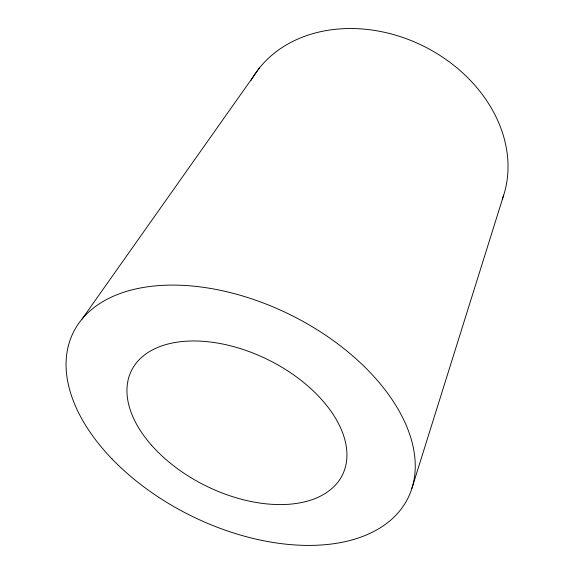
<?xml version="1.0" encoding="UTF-8"?>
<svg xmlns="http://www.w3.org/2000/svg" width="574" height="574" viewBox="0 0 574 574"><rect width="100%" height="100%" fill="white"/><g stroke="black" fill="none" stroke-linecap="round" stroke-linejoin="round"><path stroke-width="0.86" d="M411.838 488.531L503.671 195.196M82.046 319.058L259.362 68.069M251.139 80.252A139.245 111.765 26.3 0 1 420.677 44.75A139.245 111.765 26.3 0 1 502.272 199.286M111.966 458.877A186.708 112.088 26.3 0 0 407.16 499.689A186.708 112.088 26.3 0 0 202.809 287.244A186.708 112.088 26.3 0 0 111.966 458.877M151.593 445.288A117.677 70.315 26.3 0 0 339.693 479.656A117.677 70.315 26.3 0 0 219.505 343.41A117.677 70.315 26.3 0 0 151.593 445.288"/></g></svg>
